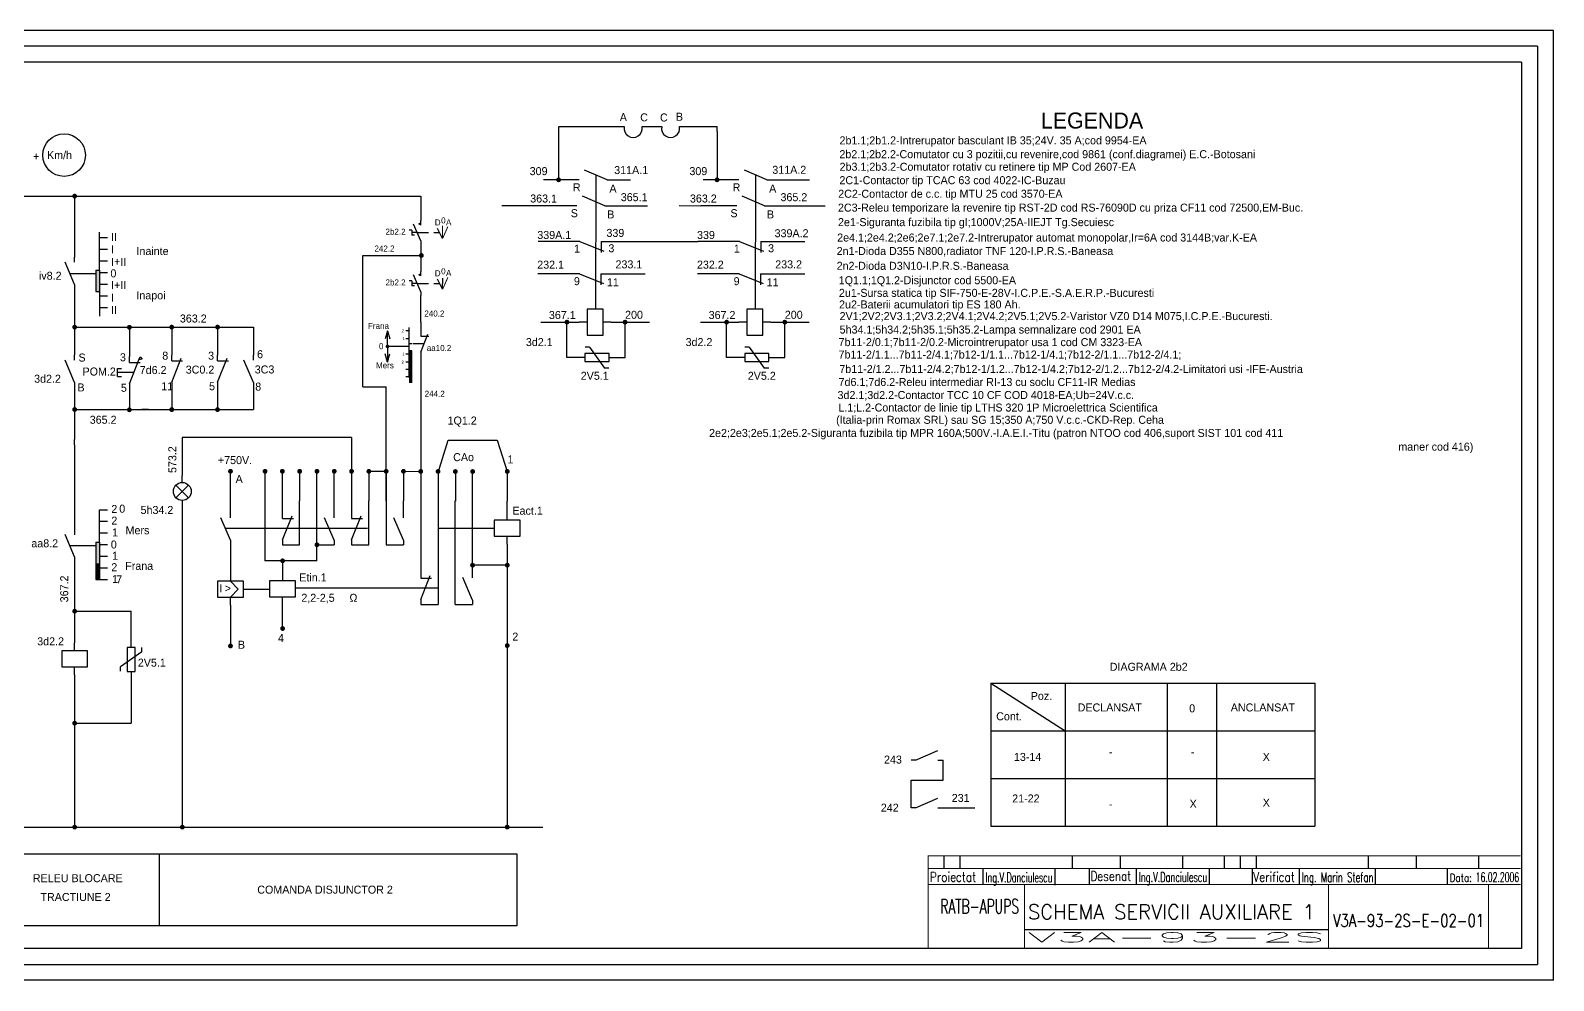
# Model space of a CAD drawing. Extents: x 266 to 1317, y 219 to 516.
# Drawn here: x 841.4 to 1317.1, y 219.1 to 516 of the extents above; entities that cross this region are included whole.
import ezdxf
from ezdxf.enums import TextEntityAlignment as Align

# ---------------------------------------------------------------- set-up
doc = ezdxf.new("R2010")
doc.units = 0
doc.header["$LTSCALE"] = 7
doc.header["$MEASUREMENT"] = 0
doc.linetypes.add('DASHED', pattern=[0.75, 0.5, -0.25])
doc.linetypes.add('DASHED2', pattern=[9.525, 6.35, -3.175])
doc.layers.get('0').update_dxf_attribs({"linetype": 'CONTINUOUS'})
doc.layers.add('INDICATOR', color=7, linetype='CONTINUOUS')
doc.styles.add('ROMANS', font='romans', dxfattribs={"width": 0.8})

# ---------------------------------------------------------------- blocks, each defined once
blk = doc.blocks.new('indic-el')
at = {"layer": 'INDICATOR', "color": 1}
for p, q in [((-180, 25), (-180, 29)), ((-175, 25), (-175, 29)), ((-140, 25), (-140, 29)), ((-125, 25), (-125, 29)), ((-105.5, 25), (-105.5, 29)), ((-87.5, 25), (-87.5, 29)), ((-82.5, 25), (-82.5, 29)), ((-47.5, 25), (-47.5, 29)), ((-32.5, 25), (-32.5, 29)), ((-13, 25), (-13, 29)), ((-167.9, 20), (-167.9, 25)), ((-145.42, 19.8), (-145.42, 24.8)), ((-134.65, 20.08), (-134.65, 25.08)), ((-119.93, 20), (-119.93, 25)), ((-97.19, 20), (-97.19, 25)), ((-83.77, 20), (-83.77, 25)), ((-69.03, 20), (-69.03, 25)), ((-45.33, 20), (-45.33, 25)), ((-22.83, 20), (-22.83, 25)), ((-155, 6), (-60, 6))]:
    blk.add_line(p, q, dxfattribs=at)
at = {"layer": 'INDICATOR'}
blk.add_line((-92.5, 25), (-92.5, 29), dxfattribs=at)
at = {"layer": 'INDICATOR', "const_width": 0.3, "flags": 128}
for points in [[(0, 29), (-185, 29), (-185, 0)], [(0, 25), (-185, 25)], [(0, 20), (-185, 20)], [(-155, 0), (-155, 20)], [(-60, 0), (-60, 20)], [(-10, 0), (-10, 20)]]:
    blk.add_lwpolyline(points, dxfattribs=at)
at = {"layer": 'INDICATOR', "color": 1, "style": 'ROMANS', "width": 0.8}
for s, height, p in [('Proiectat', 3, (-184.48, 20.88)), ('Desenat', 3, (-134.37, 21.17)), ('Verificat', 3, (-83.49, 20.88)), ('Data:', 2.5, (-22.15, 20.88))]:
    blk.add_text(s, height=height, dxfattribs=at).set_placement(p)
at = {"layer": 'INDICATOR', "style": 'ROMANS', "width": 0.570908}
blk.add_text('RATB-APUPS', height=4.5, dxfattribs=at).set_placement((-181.28, 10.96), (-156.69, 10.96), align=Align.FIT)
at = {"layer": 'INDICATOR', "color": 1, "style": 'ROMANS'}
for tag, height, width, p, p2 in [('DESENAT', 3, 1.116423, (-119.25, 20.84), (-97.88, 20.84)), ('VERIFICAT', 3, 1.074468, (-68.34, 20.8), (-45.93, 20.8)), ('DATA', 3, 1.321041, (-14.04, 20.81), (-0.45, 20.81)), ('PROIECTAT', 3, 0.908325, (-167.12, 20.74), (-146.23, 20.74)), ('NUME_DESEN', 4.5, 2.080219, (-153.9, 9.22), (-61.18, 9.22)), ('NUMAR', 4, 2.383056, (-58.61, 6.76), (-11.4, 6.76)), ('ANS', 3, 11.421134, (-154.04, 2.01), (-61.04, 2.01))]:
    blk.add_attdef(tag, text='', height=height, dxfattribs=dict(at, width=width)).set_placement(p, p2, align=Align.FIT)

msp = doc.modelspace()

# ---------------------------------------------------------------- hatches: boundary and pattern name
for points in [[(861.83, 434.36), (862.94, 434.36), (862.94, 437.09), (862.94, 441.11), (861.83, 441.11), (861.83, 438.96)], [(960.46, 415.86), (959.57, 415.86), (959.57, 412.51), (960.46, 412.51)], [(960.46, 412.51), (959.57, 412.51), (959.57, 409.16), (960.46, 409.16)], [(960.46, 409.16), (959.57, 409.16), (959.57, 405.81), (960.46, 405.81)], [(861.83, 349.33), (862.94, 349.33), (862.94, 352.06), (862.94, 356.08), (861.83, 356.08), (861.83, 353.93)], [(862.94, 349.33), (861.83, 349.33), (861.83, 344.42), (862.94, 344.38)]]:
    msp.add_hatch(color=1).paths.add_polyline_path(points)

# ---------------------------------------------------------------- linework, layer by layer
at = {"color": 240}
for p, q in [((1317.08, 515.98), (266.08, 515.98)), ((1317.08, 219.05), (1317.08, 515.98)), ((1112.08, 511.05), (692.08, 511.05)), ((1312.08, 511.05), (1112.08, 511.05)), ((1317.08, 219.13), (266.08, 219.13))]:
    msp.add_line(p, q, dxfattribs=at)
at = {"color": 1}
for p, q in [((1312.08, 511.05), (1312.08, 224.05)), ((1026.84, 485.9), (1006.31, 485.9)), ((1006.31, 485.9), (1006.31, 469.3)), ((1032.4, 485.91), (1038.52, 485.91)), ((1044.09, 485.91), (1055.82, 485.91)), ((1055.82, 484.41), (1055.82, 485.91)), ((1055.82, 484.41), (1055.82, 469.3)), ((1021.46, 469.29), (1014.46, 472.29)), ((1071.34, 469.29), (1064.34, 472.29)), ((1011.11, 469.3), (1001.59, 469.3)), ((1012.75, 469.3), (1011.11, 469.3)), ((1021.46, 469.29), (1022.84, 469.29)), ((1022.84, 469.29), (1028.82, 469.29)), ((1061, 469.3), (1051.48, 469.3)), ((1062.64, 469.3), (1061, 469.3)), ((1071.34, 469.29), (1072.72, 469.29)), ((1072.72, 469.29), (1084.7, 469.29)), ((796.11, 464.21), (956.37, 464.21)), ((855.17, 464.21), (855.17, 448.44)), ((956.37, 464.21), (963.27, 464.21)), ((963.27, 464.21), (963.27, 456.56)), ((1020.77, 461.21), (1013.77, 464.21)), ((1070.66, 461.21), (1063.66, 464.21)), ((1000.91, 461.21), (988.57, 461.21)), ((1000.91, 461.21), (988.57, 461.21)), ((1010.43, 461.21), (1000.91, 461.21)), ((1012.06, 461.21), (1010.43, 461.21)), ((1020.77, 461.21), (1022.15, 461.21)), ((1022.15, 461.21), (1034.13, 461.21)), ((1043.98, 461.22), (1050.8, 461.21)), ((1060.32, 461.21), (1050.8, 461.21)), ((1061.95, 461.21), (1060.32, 461.21)), ((1070.66, 461.21), (1072.04, 461.21)), ((1072.04, 461.21), (1089.54, 461.21)), ((862.94, 441.11), (862.94, 452.94)), ((960.46, 453.61), (959.64, 453.61)), ((960.46, 453.61), (960.46, 452.01)), ((962.15, 452.81), (960.46, 452.81)), ((961.28, 452.01), (960.46, 452.01)), ((962.62, 455.49), (963.27, 455.87)), ((963.27, 455.12), (962.62, 455.49)), ((963.27, 455.12), (963.27, 456.56)), ((855.17, 448.44), (855.17, 445.15)), ((862.94, 451.23), (865.41, 451.23)), ((863.01, 447.6), (865.48, 447.6)), ((963.27, 450.18), (963.27, 449.06)), ((963.27, 449.06), (963.27, 445.33)), ((1011.41, 450.03), (999.93, 450.03)), ((1012.91, 450.03), (1011.41, 450.03)), ((1012.91, 450.03), (1020.41, 447.03)), ((1019.57, 450.03), (1021.41, 450.03)), ((1021.41, 450.03), (1029.79, 450.03)), ((1029.79, 450.03), (1049.82, 450.03)), ((1029.79, 450.03), (1032.57, 450.03)), ((1061.3, 450.03), (1049.82, 450.03)), ((1062.8, 450.03), (1061.3, 450.03)), ((1062.8, 450.03), (1070.3, 447.03)), ((1069.46, 450.03), (1071.3, 450.03)), ((1071.3, 450.03), (1083.28, 450.03)), ((855.17, 436.53), (852.17, 443.53)), ((855.17, 443.52), (855.17, 445.15)), ((863.01, 443.96), (865.48, 443.96)), ((945.19, 404.58), (945.19, 445.65)), ((945.19, 445.65), (963.27, 445.65)), ((963.27, 445.33), (963.27, 442.87)), ((963.27, 442.87), (963.27, 440.68)), ((861.83, 441.11), (862.94, 441.11)), ((861.83, 441.11), (861.83, 438.96)), ((861.83, 438.96), (861.83, 434.36)), ((862.94, 441.11), (862.94, 437.09)), ((863.01, 440.32), (865.48, 440.32)), ((960.46, 437.73), (959.64, 437.73)), ((960.46, 437.73), (960.46, 436.13)), ((962.62, 439.62), (963.27, 439.99)), ((963.27, 439.24), (962.62, 439.62)), ((963.27, 439.24), (963.27, 440.68)), ((1011.35, 439.88), (999.87, 439.88)), ((1012.85, 439.88), (1011.35, 439.88)), ((1012.85, 439.88), (1020.35, 436.88)), ((1019.51, 439.88), (1021.35, 439.88)), ((1021.35, 439.88), (1033.34, 439.88)), ((1061.24, 439.88), (1049.76, 439.88)), ((1062.74, 439.88), (1061.24, 439.88)), ((1062.74, 439.88), (1070.24, 436.88)), ((1069.4, 439.88), (1071.24, 439.88)), ((1071.24, 439.88), (1083.22, 439.88)), ((855.17, 436.53), (855.17, 435.15)), ((855.17, 435.15), (855.17, 423.27)), ((861.83, 434.36), (862.94, 434.36)), ((862.94, 437.09), (862.94, 426.7)), ((862.94, 436.69), (865.41, 436.69)), ((863.01, 433.05), (865.48, 433.05)), ((962.15, 436.93), (960.46, 436.93)), ((961.28, 436.13), (960.46, 436.13)), ((963.27, 434.31), (963.27, 433.18)), ((963.27, 424.8), (963.27, 433.18)), ((862.94, 429.41), (865.41, 429.41)), ((963.27, 424.8), (963.27, 420.43)), ((1000.74, 424.81), (1012.72, 424.81)), ((1008.91, 413.73), (1008.91, 424.81)), ((1015.22, 424.81), (1012.72, 424.81)), ((1022.72, 424.81), (1020.22, 424.81)), ((1022.72, 424.81), (1034.7, 424.81)), ((1027.1, 413.73), (1027.1, 424.81)), ((1050.63, 424.81), (1062.61, 424.81)), ((1058.8, 413.73), (1058.8, 424.81)), ((1065.11, 424.81), (1062.61, 424.81)), ((1072.61, 424.81), (1070.11, 424.81)), ((1072.61, 424.81), (1084.59, 424.81)), ((1076.99, 413.73), (1076.99, 424.81)), ((854.8, 423.27), (871.18, 423.27)), ((855.17, 423.27), (855.17, 419.98)), ((855.17, 419.98), (855.17, 414.55)), ((871.18, 423.27), (899.8, 423.26)), ((872.26, 423.21), (872.26, 414.07)), ((885.49, 423.26), (885.49, 419.97)), ((885.49, 419.97), (885.49, 414.54)), ((899.8, 423.26), (906.66, 423.26)), ((899.8, 423.26), (899.8, 419.97)), ((899.8, 419.97), (899.8, 414.54)), ((906.66, 423.26), (911.06, 423.26)), ((911.06, 423.26), (911.06, 419.97)), ((911.06, 419.97), (911.06, 414.54)), ((952.88, 422.06), (952.18, 419.55)), ((952.88, 422.06), (953.59, 419.55)), ((952.88, 418.92), (952.88, 422.06)), ((952.88, 417.21), (952.88, 418.92)), ((959.58, 422.08), (958.58, 422.08)), ((959.58, 419.64), (958.58, 419.64)), ((959.58, 423.18), (959.58, 421.36)), ((959.58, 421.36), (959.58, 414.18)), ((963.27, 415.44), (965.52, 421.06)), ((855.17, 412.91), (855.17, 414.55)), ((872.27, 412.23), (872.26, 414.07)), ((875.26, 413.07), (875.63, 413.99)), ((875.63, 413.99), (876.25, 413.21)), ((885.49, 412.7), (885.49, 414.54)), ((899.8, 412.7), (899.8, 414.54)), ((911.06, 412.9), (911.06, 414.54)), ((952.88, 412.35), (952.18, 414.86)), ((952.88, 417.21), (952.88, 415.49)), ((952.88, 415.49), (952.88, 412.35)), ((952.88, 412.35), (953.59, 414.86)), ((959.58, 417.21), (958.58, 417.21)), ((959.58, 414.77), (958.58, 414.77)), ((960.46, 415.86), (959.57, 415.86)), ((960.46, 418.06), (959.58, 418.06)), ((959.58, 414.18), (959.58, 410.83)), ((960.46, 412.51), (960.46, 415.86)), ((963.27, 415.45), (963.27, 409.66)), ((1016, 417.04), (1014.6, 417.04)), ((1016, 417.04), (1020.66, 410.42)), ((1065.89, 417.04), (1064.49, 417.04)), ((1065.89, 417.04), (1070.54, 410.42)), ((855.17, 405.93), (852.17, 412.93)), ((868.51, 407.82), (868.51, 410.32)), ((868.51, 410.32), (869.76, 410.32)), ((872.26, 405.57), (875.26, 413.07)), ((876.25, 413.21), (875.26, 413.07)), ((885.49, 406.04), (888.49, 413.54)), ((899.8, 406.04), (902.8, 413.54)), ((911.06, 405.92), (908.06, 412.92)), ((959.58, 412.33), (958.58, 412.33)), ((959.58, 410.03), (958.58, 410.03)), ((959.57, 412.51), (960.46, 412.51)), ((960.46, 412.51), (959.57, 412.51)), ((960.46, 409.16), (959.57, 409.16)), ((959.57, 409.16), (960.46, 409.16)), ((959.58, 410.83), (959.58, 407.48)), ((960.46, 409.16), (960.46, 412.51)), ((960.46, 405.81), (960.46, 409.16)), ((963.27, 409.66), (963.27, 344.76)), ((1014.57, 413.73), (1008.91, 413.73)), ((1022.06, 410.42), (1020.66, 410.42)), ((1022.07, 413.73), (1027.1, 413.73)), ((1064.45, 413.73), (1058.8, 413.73)), ((1071.95, 410.42), (1070.54, 410.42)), ((1071.95, 413.73), (1076.99, 413.73)), ((855.17, 405.93), (855.17, 404.55)), ((855.17, 404.55), (855.17, 392.66)), ((873.66, 409.07), (868.51, 409.07)), ((868.51, 407.82), (869.76, 407.82)), ((872.26, 405.57), (872.26, 404.07)), ((885.49, 406.04), (885.49, 404.54)), ((885.49, 404.54), (885.49, 397.51)), ((899.8, 406.04), (899.8, 404.54)), ((899.8, 404.54), (899.8, 397.51)), ((911.06, 405.92), (911.06, 404.54)), ((911.06, 404.54), (911.06, 397.48)), ((945.19, 404.58), (952.47, 404.58)), ((952.47, 368.93), (952.47, 404.58)), ((959.58, 407.73), (958.58, 407.73)), ((872.26, 404.07), (872.26, 397.42)), ((855.17, 397.51), (899.8, 397.51)), ((878.24, 397.48), (876.15, 397.51)), ((900.17, 397.48), (906.66, 397.48)), ((906.66, 397.48), (911.06, 397.48)), ((855.17, 392.66), (855.17, 388.14)), ((855.17, 386.51), (855.17, 388.14)), ((855.17, 386.51), (855.17, 362.33)), ((941.66, 388.77), (888.8, 388.77)), ((888.8, 388.77), (888.8, 376.91)), ((941.66, 388.77), (941.66, 363.41)), ((968.68, 377.79), (971.8, 387.98)), ((971.8, 387.98), (987.14, 387.98)), ((987.14, 387.98), (990.4, 377.81)), ((888.8, 374.71), (888.8, 376.91)), ((914.58, 377.83), (914.58, 350.22)), ((920.06, 363.41), (920.06, 377.82)), ((925.45, 378.2), (925.45, 368.93)), ((930.86, 350.22), (930.86, 378.2)), ((936.25, 363.61), (936.25, 377.82)), ((936.26, 378.2), (936.26, 377.82)), ((946.69, 378.2), (952.09, 378.2)), ((947.07, 378.2), (947.07, 368.93)), ((952.47, 378.2), (952.47, 368.93)), ((957.87, 378.2), (957.87, 368.93)), ((958.25, 378.2), (963.65, 378.16)), ((968.68, 378.16), (968.68, 368.9)), ((974.08, 378.13), (974.08, 368.87)), ((979.44, 344.96), (979.44, 377.76)), ((990.29, 378.16), (990.29, 368.9)), ((890.78, 373.89), (886.82, 369.93)), ((890.78, 369.93), (886.82, 373.89)), ((888.8, 369.11), (888.8, 267.01)), ((925.45, 355.25), (925.45, 368.93)), ((947.06, 355.25), (947.07, 368.93)), ((952.47, 368.93), (952.46, 355.25)), ((957.86, 365.25), (957.87, 368.93)), ((968.68, 368.9), (968.68, 336.59)), ((974.06, 336.6), (974.07, 368.93)), ((990.29, 362.95), (990.29, 368.9)), ((855.17, 362.33), (855.17, 358.37)), ((862.94, 356.08), (862.94, 366.2)), ((862.94, 366.2), (865.41, 366.2)), ((863.01, 362.57), (865.48, 362.57)), ((920.06, 356.75), (923.06, 364.25)), ((936.25, 356.63), (933.25, 363.63)), ((941.68, 356.75), (944.68, 364.25)), ((957.86, 356.63), (954.86, 363.63)), ((957.86, 363.61), (957.86, 365.25)), ((855.17, 351.5), (852.17, 358.5)), ((863.01, 358.93), (865.48, 358.93)), ((990.29, 355.44), (990.29, 357.95)), ((861.83, 356.08), (862.94, 356.08)), ((861.83, 356.08), (861.83, 353.93)), ((861.83, 353.93), (861.83, 349.33)), ((862.94, 356.08), (862.94, 352.06)), ((862.94, 352.06), (862.94, 344.38)), ((863.01, 355.29), (865.48, 355.29)), ((920.06, 356.75), (920.06, 355.25)), ((920.06, 355.25), (925.45, 355.25)), ((930.85, 355.24), (936.23, 355.24)), ((936.23, 355.24), (936.25, 355.24)), ((936.25, 356.63), (936.25, 355.25)), ((936.25, 355.24), (936.25, 355.25)), ((941.68, 356.75), (941.68, 355.25)), ((941.68, 355.25), (947.06, 355.25)), ((952.48, 355.25), (957.86, 355.25)), ((957.86, 356.63), (957.86, 355.25)), ((990.29, 355.44), (990.29, 267.01)), ((855.17, 351.5), (855.17, 350.12)), ((855.17, 350.12), (855.17, 338.24)), ((861.83, 349.33), (862.94, 349.33)), ((861.83, 349.33), (861.83, 344.42)), ((862.94, 351.66), (865.41, 351.66)), ((863.01, 348.02), (865.48, 348.02)), ((920.12, 350.22), (914.58, 350.22)), ((930.86, 350.22), (920.12, 350.22)), ((920.12, 350.22), (920.12, 343.98)), ((990.29, 348.86), (979.44, 348.86)), ((861.83, 344.42), (862.94, 344.38)), ((862.94, 344.38), (865.41, 344.38)), ((963.26, 338.1), (966.26, 345.6)), ((979.44, 337.98), (976.44, 344.98)), ((855.17, 338.24), (855.17, 324.64)), ((907.89, 341.38), (916.07, 341.38)), ((920.12, 329.07), (920.12, 338.98)), ((963.26, 338.1), (963.26, 336.6)), ((979.44, 337.98), (979.44, 336.6)), ((855.17, 334.48), (872.8, 334.48)), ((872.8, 323.18), (872.8, 334.48)), ((963.26, 336.6), (968.68, 336.59)), ((974.06, 336.6), (979.44, 336.6)), ((855.17, 322.14), (855.17, 324.64)), ((876.11, 321.74), (869.49, 317.09)), ((876.11, 321.74), (876.11, 323.15)), ((855.17, 314.64), (855.17, 317.14)), ((855.17, 314.64), (855.17, 314.02)), ((855.17, 314.02), (855.17, 267.01)), ((869.49, 315.69), (869.49, 317.09)), ((872.8, 315.68), (872.8, 299.48)), ((1141.36, 311.99), (1242.52, 311.99)), ((1141.36, 311.99), (1164.58, 297.08)), ((1141.36, 311.99), (1141.36, 267.26)), ((1164.58, 311.99), (1164.58, 267.26)), ((1196.37, 311.99), (1196.37, 267.26)), ((1211.84, 311.99), (1211.84, 267.26)), ((1242.52, 311.99), (1242.52, 267.26)), ((855.17, 299.48), (872.8, 299.48)), ((1141.36, 297.08), (1242.52, 297.08)), ((1117.82, 287.91), (1124.82, 290.91)), ((1117.82, 287.91), (1116.44, 287.91)), ((1124.8, 287.91), (1126.44, 287.91)), ((1126.45, 281.65), (1126.44, 287.91)), ((1116.44, 273), (1116.47, 281.65)), ((1116.47, 281.65), (1126.45, 281.65)), ((1141.36, 282.17), (1242.52, 282.17)), ((1117.82, 273), (1124.82, 276)), ((1117.82, 273), (1116.44, 273)), ((1124.8, 273), (1126.44, 273)), ((1126.44, 273), (1136.38, 273)), ((834.06, 267.01), (874.16, 267.01)), ((874.16, 267.01), (905.88, 267.01)), ((905.88, 267.01), (1001.39, 267.01)), ((1141.36, 267.26), (1242.52, 267.26)), ((306.92, 258.67), (993.3, 258.67)), ((881.59, 258.67), (881.59, 236.16)), ((993.3, 258.67), (993.3, 236.16)), ((993.3, 236.16), (306.92, 236.16)), ((702.08, 224.05), (1312.08, 224.05))]:
    msp.add_line(p, q, dxfattribs=at)
at = {"color": 70}
for p, q in [((1117.08, 506.05), (697.08, 506.05)), ((1307.08, 506.05), (1117.08, 506.05)), ((1307.08, 506.05), (1307.08, 229.05)), ((1117.08, 229.05), (697.08, 229.05)), ((1307.08, 229.05), (1117.08, 229.05))]:
    msp.add_line(p, q, dxfattribs=at)
at = {"color": 1, "linetype": 'DASHED2'}
for p, q in [((1017.96, 470.79), (1017.86, 428.86)), ((1067.84, 470.79), (1067.75, 428.86)), ((853.67, 440.03), (861.83, 440.03)), ((902.19, 360.47), (986.24, 360.47)), ((853.67, 355), (861.83, 355)), ((924.03, 341.81), (977.8, 341.81))]:
    msp.add_line(p, q, dxfattribs=at)
at = {"color": 1, "linetype": 'DASHED'}
for p, q in [((962.15, 452.81), (969.15, 452.81)), ((970.09, 450.95), (968.26, 454.58)), ((970.09, 435.07), (968.26, 438.7)), ((970.09, 435.07), (970.12, 438.93)), ((962.15, 436.93), (969.15, 436.93)), ((956.67, 417.21), (952.88, 417.21)), ((958.58, 417.21), (956.67, 417.21)), ((964.32, 418.06), (960.46, 418.06))]:
    msp.add_line(p, q, dxfattribs=at)
at = {"color": 3}
for p, q in [((903.83, 363.61), (903.83, 377.82)), ((903.83, 356.63), (900.83, 363.63)), ((903.83, 356.63), (903.83, 343.88)), ((903.84, 343.88), (906.24, 341.4)), ((906.24, 341.4), (903.84, 338.88)), ((903.84, 336.38), (903.84, 338.88)), ((903.84, 336.38), (903.84, 323.62))]:
    msp.add_line(p, q, dxfattribs=at)
at = {"color": 1}
for points, const_width in [([(1005.94, 469.3, 1), (1006.69, 469.3, 1)], 0.75), ([(1055.44, 469.3, 1), (1056.19, 469.3, 1)], 0.75), ([(854.8, 464.21, 1), (855.55, 464.21, 1)], 0.75), ([(963.09, 445.65, 1), (963.84, 445.65, 1)], 0.75), ([(854.8, 423.27, 1), (855.55, 423.27, 1)], 0.75), ([(871.89, 423.21, 1), (872.64, 423.21, 1)], 0.75), ([(885.12, 423.26, 1), (885.87, 423.26, 1)], 0.75), ([(899.43, 423.26, 1), (900.18, 423.26, 1)], 0.75), ([(1008.54, 424.81, 1), (1009.29, 424.81, 1)], 0.75), ([(1026.73, 424.81, 1), (1027.48, 424.81, 1)], 0.75), ([(1058.43, 424.81, 1), (1059.18, 424.81, 1)], 0.75), ([(1076.61, 424.81, 1), (1077.36, 424.81, 1)], 0.75), ([(952.6, 417.21, 1), (953.16, 417.21, 1)], 0.562), ([(854.8, 397.51, 1), (855.55, 397.51, 1)], 0.75), ([(871.89, 397.42, 1), (872.64, 397.42, 1)], 0.75), ([(885.11, 397.48, 1), (885.86, 397.48, 1)], 0.75), ([(899.42, 397.48, 1), (900.17, 397.48, 1)], 0.75), ([(903.47, 378.2, 1), (904.22, 378.2, 1)], 0.75), ([(914.27, 378.2, 1), (915.02, 378.2, 1)], 0.75), ([(919.68, 378.2, 1), (920.43, 378.2, 1)], 0.75), ([(925.08, 378.2, 1), (925.83, 378.2, 1)], 0.75), ([(930.48, 378.2, 1), (931.23, 378.2, 1)], 0.75), ([(935.88, 378.2, 1), (936.63, 378.2, 1)], 0.75), ([(941.29, 378.2, 1), (942.04, 378.2, 1)], 0.75), ([(946.69, 378.2, 1), (947.44, 378.2, 1)], 0.75), ([(952.09, 378.2, 1), (952.84, 378.2, 1)], 0.75), ([(957.5, 378.2, 1), (958.25, 378.2, 1)], 0.75), ([(962.9, 378.16, 1), (963.65, 378.16, 1)], 0.75), ([(968.3, 378.16, 1), (969.05, 378.16, 1)], 0.75), ([(973.7, 378.13, 1), (974.45, 378.13, 1)], 0.75), ([(979.11, 378.13, 1), (979.86, 378.13, 1)], 0.75), ([(989.91, 378.16, 1), (990.66, 378.16, 1)], 0.75), ([(930.48, 355.25, 1), (931.23, 355.25, 1)], 0.75), ([(919.75, 350.22, 1), (920.5, 350.22, 1)], 0.75), ([(979.07, 348.86, 1), (979.82, 348.86, 1)], 0.75), ([(989.91, 348.86, 1), (990.66, 348.86, 1)], 0.75), ([(854.8, 334.48, 1), (855.55, 334.48, 1)], 0.75), ([(919.75, 329.07, 1), (920.5, 329.07, 1)], 0.75), ([(903.47, 323.62, 1), (904.22, 323.62, 1)], 0.75), ([(989.91, 323.74, 1), (990.66, 323.74, 1)], 0.75), ([(854.8, 299.48, 1), (855.55, 299.48, 1)], 0.75), ([(854.8, 267.01, 1), (855.55, 267.01, 1)], 0.75), ([(888.42, 267.01, 1), (889.17, 267.01, 1)], 0.75), ([(989.91, 267.01, 1), (990.66, 267.01, 1)], 0.75)]:
    msp.add_lwpolyline(points, format="xyb", close=True, dxfattribs=dict(at, const_width=const_width))
at = {"color": 1, "flags": 128}
for points in [[(963.27, 450.18), (961.02, 455.43)], [(1019.57, 450.03), (1019.57, 446.62)], [(1069.46, 450.03), (1069.46, 446.62)], [(963.27, 434.31), (961.02, 439.56)], [(1019.51, 439.88), (1019.51, 436.47)], [(1069.4, 439.88), (1069.4, 436.47)], [(963.27, 420.43), (965.83, 420.43)], [(872.27, 412.23), (875.68, 412.23)], [(885.49, 412.7), (888.9, 412.7)], [(899.8, 412.7), (903.21, 412.7)], [(920.06, 363.41), (923.48, 363.41)], [(941.66, 363.41), (945.09, 363.41)], [(963.26, 344.76), (966.67, 344.76)]]:
    msp.add_lwpolyline(points, dxfattribs=at)
at = {"color": 1, "const_width": 0.3}
msp.add_lwpolyline([(970.09, 450.95), (970.09, 454.92)], dxfattribs=at)
at = {"color": 1, "const_width": 0.3, "flags": 128}
for points in [[(970.09, 450.95), (971.74, 454.66)], [(970.09, 435.07), (971.74, 438.79)]]:
    msp.add_lwpolyline(points, dxfattribs=at)
at = {"color": 1, "flags": 128}
for points in [[(1020.22, 428.86), (1015.22, 428.86), (1015.22, 420.76), (1020.22, 420.76)], [(1070.11, 428.86), (1065.11, 428.86), (1065.11, 420.76), (1070.11, 420.76)], [(1022.07, 414.98), (1014.57, 414.98), (1014.57, 412.48), (1022.07, 412.48)], [(1071.95, 414.98), (1064.45, 414.98), (1064.45, 412.48), (1071.95, 412.48)], [(994.34, 357.95), (994.34, 362.95), (986.24, 362.95), (986.24, 357.95)], [(907.89, 338.88), (907.89, 343.88), (899.79, 343.88), (899.79, 338.88)], [(924.17, 338.98), (924.17, 343.98), (916.07, 343.98), (916.07, 338.98)], [(859.22, 317.14), (859.22, 322.14), (851.12, 322.14), (851.12, 317.14)], [(874.05, 315.68), (874.05, 323.18), (871.55, 323.18), (871.55, 315.68)]]:
    msp.add_lwpolyline(points, close=True, dxfattribs=at)
at = {"color": 1}
for centre, radius in [((851.86, 477.03), 6.65), ((888.8, 371.91), 2.8)]:
    msp.add_circle(centre, radius, dxfattribs=at)
for centre in [(1029.62, 485.36), (1041.31, 485.36)]:
    msp.add_arc(centre, 2.84, 168.9161, 11.1894, dxfattribs=at)

# ---------------------------------------------------------------- block references
ref = msp.add_blockref('indic-el', (1306.8, 229.05))
ref.add_attrib('NUME_DESEN', 'SCHEMA SERVICII AUXILIARE 1 ', dxfattribs={"layer": 'INDICATOR', "color": 1, "height": 4.5, "style": 'ROMANS', "width": 0.861924}).set_placement((1152.9, 238.28), (1245.62, 238.28), align=Align.FIT)
ref.add_attrib('ANS', 'V3A-93-2S', dxfattribs={"layer": 'INDICATOR', "color": 1, "height": 3, "style": 'ROMANS', "width": 3.518944}).set_placement((1152.76, 231.06), (1245.76, 231.06), align=Align.FIT)
ref.add_attrib('NUMAR', 'V3A-93-2S-E-02-01', dxfattribs={"layer": 'INDICATOR', "color": 1, "height": 4, "style": 'ROMANS', "width": 0.696174}).set_placement((1248.19, 235.81), (1295.4, 235.81), align=Align.FIT)
ref.add_attrib('DESENAT', 'Ing.V.Danciulescu', dxfattribs={"layer": 'INDICATOR', "color": 1, "height": 3, "style": 'ROMANS', "width": 0.566669}).set_placement((1187.55, 249.89), (1208.92, 249.89), align=Align.FIT)
ref.add_attrib('VERIFICAT', 'Ing. Marin Stefan', dxfattribs={"layer": 'INDICATOR', "color": 1, "height": 3, "style": 'ROMANS', "width": 0.566326}).set_placement((1238.46, 249.85), (1260.87, 249.85), align=Align.FIT)
ref.add_attrib('DATA', '16.02.2006', dxfattribs={"layer": 'INDICATOR', "color": 1, "height": 3, "style": 'ROMANS', "width": 0.537373}).set_placement((1292.76, 249.86), (1306.35, 249.86), align=Align.FIT)
ref.add_attrib('PROIECTAT', 'Ing.V.Danciulescu', dxfattribs={"layer": 'INDICATOR', "color": 1, "height": 3, "style": 'ROMANS', "width": 0.553941}).set_placement((1139.68, 249.79), (1160.57, 249.79), align=Align.FIT)

# ---------------------------------------------------------------- texts
for s, height, p in [('A', 2.5, (1025.44, 487.63)), ('C', 2.5, (1031.81, 487.56)), ('C', 2.5, (1037.99, 487.52)), ('B', 2.5, (1042.96, 487.76)), ('2b1.1;2b1.2-Intrerupator basculant IB 35;24V. 35 A;cod 9954-EA', 2.5, (1094.07, 480.37)), ('+', 2.5, (842.17, 475.36)), ('Km/h', 2.5, (846.55, 475.78)), ('2b2.1;2b2.2-Comutator cu 3 pozitii,cu revenire,cod 9861 (conf.diagramei) E.C.-Botosani', 2.5, (1094.03, 476.06)), ('309', 2.5, (997.29, 470.76)), ('311A.1', 2.5, (1023.7, 471.09)), ('309', 2.5, (1047.18, 470.76)), ('311A.2', 2.5, (1073.08, 471.17)), ('2b3.1;2b3.2-Comutator rotativ cu retinere tip MP Cod 2607-EA', 2.5, (1094.09, 472.13)), ('2C2-Contactor de c.c. tip MTU 25 cod 3570-EA', 2.5, (1093.66, 463.69)), ('2C1-Contactor tip TCAC 63 cod 4022-IC-Buzau', 2.5, (1094.04, 467.93)), ('363.1', 2.5, (997.46, 462.2)), ('365.1', 2.5, (1025.74, 462.62)), ('363.2', 2.5, (1047.35, 462.2)), ('365.2', 2.5, (1075.63, 462.62)), ('2C3-Releu temporizare la revenire tip RST-2D cod RS-76090D cu priza CF11 cod 72500,EM-Buc.', 2.5, (1093.58, 459.36)), ('D', 1.88, (967.66, 455.03)), ('0', 1.88, (969.63, 455.66)), ('A', 1.88, (971.16, 455.1)), ('2e1-Siguranta fuzibila tip gI;1000V;25A-IIEJT Tg.Secuiesc', 2.5, (1093.59, 454.82)), ('2b2.2', 1.875, (952.26, 452.16)), ('2e4.1;2e4.2;2e6;2e7.1;2e7.2-Intrerupator automat monopolar,Ir=6A cod 3144B;var.K-EA', 2.5, (1093.34, 450.01)), ('Inainte', 2.5, (874.48, 445.78)), ('242.2', 1.875, (948.81, 446.88)), ('2n1-Dioda D355 N800,radiator TNF 120-I.P.R.S.-Baneasa', 2.5, (1093.17, 445.79)), ('2n2-Dioda D3N10-I.P.R.S.-Baneasa', 2.5, (1093.17, 441.17)), ('iv8.2', 2.5, (844.02, 438.07)), ('0', 2.5, (866.34, 438.81)), ('2b2.2', 1.875, (952.26, 436.28)), ('D', 1.88, (967.66, 439.15)), ('0', 1.88, (969.63, 439.78)), ('A', 1.88, (971.16, 439.22)), ('1Q1.1;1Q1.2-Disjunctor cod 5500-EA', 2.5, (1093.82, 436.66)), ('I+II', 2.5, (866.53, 435.15)), ('I', 2.5, (866.55, 431.25)), ('Inapoi', 2.5, (874.46, 431.94)), ('2u1-Sursa statica tip SIF-750-E-28V-I.C.P.E.-S.A.E.R.P.-Bucuresti', 2.5, (1093.88, 432.72)), ('II', 2.5, (866.55, 427.41)), ('240.2', 1.875, (964.4, 426.57)), ('2u2-Baterii acumulatori tip ES 180 Ah.', 2.5, (1093.93, 429.1)), ('363.2', 2.5, (888.04, 424.7)), ('Frana', 1.875, (946.79, 422.72)), ('5h34.1;5h34.2;5h35.1;5h35.2-Lampa semnalizare cod 2901 EA', 2.5, (1094.1, 421.25)), ('2V1;2V2;2V3.1;2V3.2;2V4.1;2V4.2;2V5.1;2V5.2-Varistor VZ0 D14 M075,I.C.P.E.-Bucuresti.', 2.5, (1094.09, 425.46)), ('2', 0.938, (957.27, 421.61)), ('1', 0.938, (957.48, 419.21)), ('3d2.1', 2.5, (996.11, 417.34)), ('3d2.2', 2.5, (1046, 417.34)), ('7b11-2/0.1;7b11-2/0.2-Microintrerupator usa 1 cod CM 3323-EA', 2.5, (1093.77, 417.32)), ('S', 2.5, (856.37, 412.5)), ('3', 2.5, (869.31, 412.59)), ('8', 2.5, (882.54, 413.07)), ('3', 2.5, (896.85, 413.07)), ('6', 2.5, (912.15, 413.54)), ('0', 1.88, (950.22, 416.37)), ('1', 0.938, (957.48, 414.33)), ('aa10.2', 1.875, (965.15, 415.8)), ('7b11-2/1.1...7b11-2/4.1;7b12-1/1.1...7b12-1/4.1;7b12-2/1.1...7b12-2/4.1;', 2.5, (1093.77, 413.44)), ('POM.2', 2.5, (857.63, 408.13)), ('7d6.2', 2.5, (875.5, 408.6)), ('3C0.2', 2.5, (889.87, 408.73)), ('3C3', 2.5, (911.41, 408.78)), ('Mers', 1.875, (949.29, 410.38)), ('2', 0.938, (957.27, 411.85)), ('2V5.1', 2.5, (1013.24, 406.8)), ('2V5.2', 2.5, (1065.42, 406.8)), ('7b11-2/1.2...7b11-2/4.2;7b12-1/1.2...7b12-1/4.2;7b12-2/1.2...7b12-2/4.2-Limitatori usi -IFE-Austria', 2.5, (1094.01, 408.92)), ('3d2.2', 2.5, (842.51, 405.88)), ('B', 2.5, (856.04, 403.16)), ('5', 2.5, (869.61, 403.06)), ('11', 2.5, (882.25, 403.54)), ('5', 2.5, (897.15, 403.53)), ('8', 2.5, (911.58, 403.42)), ('7d6.1;7d6.2-Releu intermediar RI-13 cu soclu CF11-IR Medias', 2.5, (1093.78, 404.86)), ('244.2', 1.875, (964.49, 401.49)), ('3d2.1;3d2.2-Contactor TCC 10 CF COD 4018-EA;Ub=24V.c.c.', 2.5, (1093.45, 400.79)), ('365.2', 2.5, (859.88, 393.06)), ('1Q1.2', 2.5, (971.65, 392.81)), ('(Italia-prin Romax SRL) sau SG 15;350 A;750 V.c.c.-CKD-Rep. Ceha', 2.5, (1093.01, 393.04)), ('L.1;L.2-Contactor de linie tip LTHS 320 1P Microelettrica Scientifica', 2.5, (1093.69, 396.88)), ('2e2;2e3;2e5.1;2e5.2-Siguranta fuzibila tip MPR 160A;500V.-I.A.E.I.-Titu (patron NTOO cod 406,suport SIST 101 cod 411', 2.5, (1053.33, 388.94)), ('maner cod 416)', 2.5, (1268.61, 384.64)), ('+750V.', 2.5, (899.91, 380.45)), ('CAo', 2.5, (973.39, 381.37)), ('1', 2.5, (990.37, 380.67)), ('A', 2.5, (905.44, 374.54)), ('2', 2.5, (866.62, 365.18)), ('0', 2.5, (869.11, 365.27)), ('5h34.2', 2.5, (875.76, 364.87)), ('Eact.1', 2.5, (991.91, 364.64)), ('2', 2.5, (866.62, 361.54)), ('aa8.2', 2.5, (841.65, 354.45)), ('1', 2.5, (866.87, 357.85)), ('Mers', 2.5, (871.08, 358.52)), ('0', 2.5, (866.47, 354.08)), ('1', 2.5, (866.87, 350.57)), ('2', 2.5, (866.62, 346.99)), ('Frana', 2.5, (870.97, 347.4)), ('1', 2.5, (866.87, 343.3)), ('7', 2.5, (868.15, 343.15)), ('I', 2.5, (900.38, 340.33)), ('>', 2.5, (902.04, 340.43)), ('Etin.1', 2.5, (925.33, 343.77)), ('2,2-2,5', 2.5, (925.98, 337.42)), ('3d2.2', 2.5, (843.48, 323.81)), ('B', 2.5, (906.17, 322.75)), ('4', 2.5, (918.68, 324.86)), ('2', 2.5, (991.87, 325.29)), ('2V5.1', 2.5, (874.9, 317.15)), ('DIAGRAMA 2b2', 2.5, (1178.47, 315.85)), ('Poz.', 2.5, (1153.8, 306.74)), ('DECLANSAT', 2.5, (1168.45, 303.15)), ('0', 2.5, (1203.28, 302.88)), ('ANCLANSAT', 2.5, (1216.27, 303.15)), ('Cont.', 2.5, (1143, 300.39)), ('13-14', 2.5, (1148.55, 287.69)), ('-', 2.5, (1178.19, 289.24)), ('-', 2.5, (1203.82, 289.24)), ('X', 2.5, (1226.25, 287.69)), ('243', 2.5, (1107.96, 286.86)), ('231', 2.5, (1129.12, 274.87)), ('21-22', 2.5, (1148, 274.71)), ('242', 2.5, (1106.97, 271.83)), ('-', 2.5, (1178.19, 272.96)), ('X', 2.5, (1203.42, 273.04)), ('X', 2.5, (1226.25, 273.41)), ('RELEU BLOCARE ', 2.5, (842.12, 249.8)), ('COMANDA DISJUNCTOR 2', 2.5, (912.21, 246.21)), ('TRACTIUNE 2', 2.5, (844.5, 243.92))]:
    msp.add_text(s, height=height, dxfattribs=at).set_placement(p)
at = {"color": 70}
msp.add_text('LEGENDA', height=5, dxfattribs=at).set_placement((1156.95, 485.33))
at = {"color": 1, "linetype": 'DASHED'}
for s, p in [('R', (1010.79, 465.7)), ('A', (1022.2, 465.32)), ('R', (1060.68, 465.7)), ('A', (1072.09, 465.32)), ('S', (1010.11, 457.61)), ('B', (1021.51, 457.23)), ('S', (1060, 457.61)), ('B', (1071.4, 457.23)), ('339A.1', (999.67, 450.81)), ('339', (1021.27, 451.45)), ('339', (1049.56, 450.81)), ('339A.2', (1073.79, 451.35)), ('1', (1011.17, 446.52)), ('3', (1021.88, 446.66)), ('1', (1061.06, 446.52)), ('3', (1071.76, 446.66)), ('232.1', (999.65, 441.53)), ('233.1', (1024.1, 441.62)), ('232.2', (1049.54, 441.53)), ('233.2', (1073.99, 441.62)), ('9', (1011.11, 436.37)), ('11', (1021.41, 436)), ('9', (1061, 436.37)), ('11', (1071.3, 436)), ('367.1', (1003.3, 425.8)), ('200', (1027.09, 425.87)), ('367.2', (1053.19, 425.8)), ('200', (1076.98, 425.87))]:
    msp.add_text(s, height=2.5, dxfattribs=at).set_placement(p)
at = {"color": 1, "text_generation_flag": 2}
for s, p in [('II', (866.55, 452.66)), ('I', (866.55, 448.82)), ('I+II', (866.53, 444.91))]:
    msp.add_text(s, height=2.5, rotation=180, dxfattribs=at).set_placement(p)
at = {"color": 1}
for s, p in [('573.2', (886.94, 377.67)), ('367.2', (853.16, 337.26))]:
    msp.add_text(s, height=2.5, rotation=90, dxfattribs=at).set_placement(p)
at = {"color": 1, "insert": (941, 339.92), "char_height": 2.5, "width": 23.7042, "attachment_point": 1}
msp.add_mtext('{\\fSymbol|b0|i0|c2|p18;W}', dxfattribs=at)

doc.saveas('drawing.dxf')
